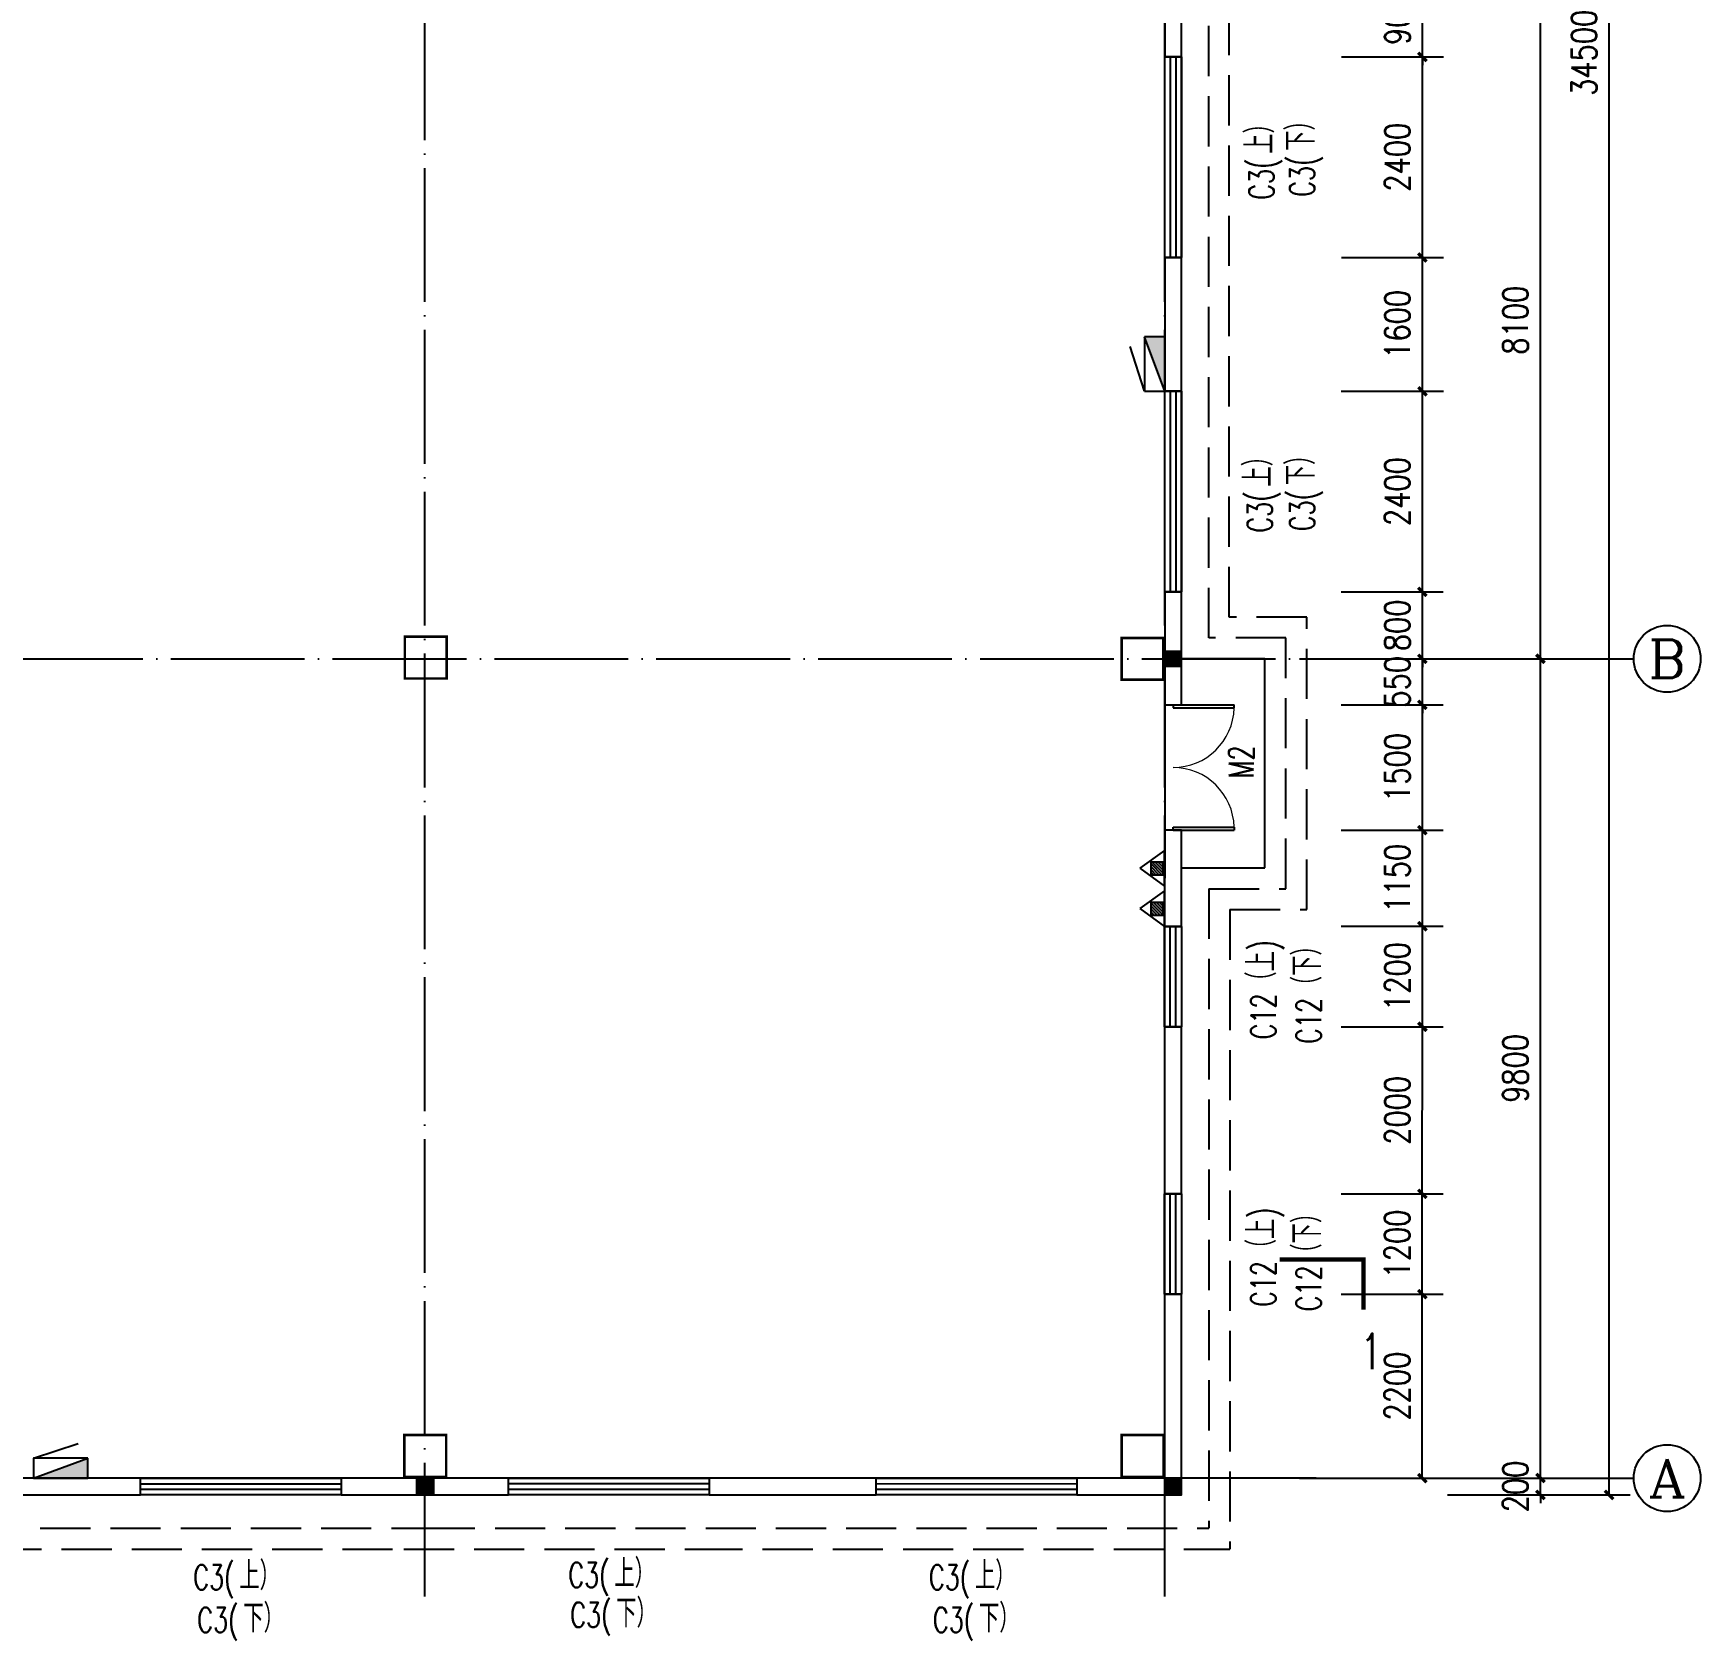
# Model space of a CAD drawing. Header units: millimetres. Extents: x 591771 to 1936534, y -622016 to 355666.
# Drawn here: x 646974 to 666918, y 241938 to 261165 of the extents above; entities that cross this region are included whole.
import ezdxf
from ezdxf.enums import TextEntityAlignment as Align

# ---------------------------------------------------------------- set-up
doc = ezdxf.new("R2010")
doc.units = ezdxf.units.MM
doc.header["$LTSCALE"] = 80
doc.linetypes.add('DASH', pattern=[0.35, 0.25, -0.1])
doc.linetypes.add('DOTE', pattern=[2.42, 2, -0.2, 0.02, -0.2])
for name, color, linetype in [('\\M+5BDA8-\\M+5B3DF\\M+5B4E7', 3, 'Continuous'), ('\\M+5BDA8-\\M+5B4B0', 4, 'Continuous'), ('\\M+5BDA8-\\M+5C3C5', 4, 'Continuous'), ('\\M+5BDA8-\\M+5C3C5\\M+5B4B0\\M+5B1E0\\M+5BAC5', 7, 'Continuous'), ('\\M+5BDA8-\\M+5C6CA\\M+5C7D0', 3, 'Continuous'), ('\\M+5BDA8-\\M+5C7BD-\\M+5D7A9', 31, 'Continuous'), ('\\M+5BDA8-\\M+5D6E1', 17, 'DOTE'), ('\\M+5BDA8-\\M+5D6E1-\\M+5B1EA\\M+5D7A2', 3, 'Continuous'), ('\\M+5C1A2\\M+5C3E6\\M+5CFDF\\M+5CCF51', 7, 'Continuous'), ('\\M+5C1A2\\M+5C3E6\\M+5CFDF\\M+5CCF55', 140, 'Continuous'), ('\\M+5C1A2\\M+5C3E6\\M+5CFF4\\M+5CCF53', 252, 'Continuous'), ('\\M+5C5C5\\M+5CBAE', 1, 'Continuous'), ('AXIS_TEXT', 7, 'Continuous'), ('EQUIP_\\M+5CFFB\\M+5BBF0\\M+5CBA8', 7, 'Continuous'), ('MHQ', 2, 'Continuous'), ('PUB_TEXT', 7, 'Continuous'), ('WALL', 31, 'Continuous')]:
    doc.layers.add(name, color=color, linetype=linetype)
doc.styles.add('A-AXIS-LABEL', font='COMPLEX', dxfattribs={"bigfont": 'GBCBIG'})
doc.styles.add('A-STANDARD', font='SIMPLEX', dxfattribs={"bigfont": 'GBCBIG'})
doc.styles.add('A-WIN-LABEL', font='SIMPLEX', dxfattribs={"bigfont": 'GBCBIG'})
doc.styles.add('COMPLEX', font='COMPLEX')
doc.styles.add('DIM_FONT', font='SIMPLEX.shx', dxfattribs={"width": 0.8})
doc.dimstyles.new('DIMN', dxfattribs={"dimtxt": 300, "dimasz": 100, "dimexe": 250, "dimexo": 300, "dimgap": 150, "dimtad": 1, "dimdec": 0, "dimzin": 0, "dimdsep": 46, "dimtxsty": 'DIM_FONT', "dimblk": 'ARCHTICK', "dimcen": 0.09, "dimclrt": 7, "dimazin": 2, "dimtfac": 1, "dimtdec": 0, "dimtix": 1, "dimtmove": 2, "dimatfit": 3, "dimldrblk": 'ARCHTICK', "dimfxl": 0, "dimtolj": 1, "dimtzin": 0, "dimarcsym": 0})

# ---------------------------------------------------------------- blocks, each defined once
blk = doc.blocks.new('A$C0A5937B2')
at = {"layer": 'MHQ'}
h = blk.add_hatch(dxfattribs=at)
h.set_pattern_fill('ANSI31', color=256, scale=10, style=0)
h.set_pattern_definition([(45, (9411.13, -1370.382), (-22.45064, 22.45064), [])])
h.paths.add_polyline_path([(363, 204), (162, 204), (162, 27), (363, 27)])
for points in [[(266, 371), (0, 0), (533, 0)], [(162, 204), (363, 204), (363, 27), (162, 27)]]:
    blk.add_lwpolyline(points, close=True, dxfattribs=at)
blk = doc.blocks.new('A$C152640FC')
at = {"layer": 'MHQ', "rotation": 270}
for p in [(0, 1135), (0, 533)]:
    blk.add_blockref('A$C0A5937B2', p, dxfattribs=at)
blk = doc.blocks.new('A$C56224EAA')
at = {"layer": 'MHQ', "xscale": 0.8, "yscale": 0.8, "zscale": 0.8, "rotation": 90}
blk.add_blockref('A$C152640FC', (908, 0), dxfattribs=at)
blk = doc.blocks.new('$TWTSYS$00000508')
for p, q in [((-0.5, 0.5), (0.324, 1.224)), ((-0.5, 0.5), (-0.5, -0.5)), ((-0.5, -0.5), (0.5, 0.5)), ((0.5, 0.5), (-0.5, 0.5)), ((0.5, -0.5), (0.5, 0.5)), ((-0.5, -0.5), (0.5, -0.5))]:
    blk.add_line(p, q)
blk.add_solid([(0.5, -0.5), (0.5, 0.5), (-0.5, -0.5)])
blk = doc.blocks.new('_ArchTick')
at = {"color": 0, "linetype": 'ByBlock', "const_width": 0.4}
blk.add_lwpolyline([(-0.5, -0.5), (0.5, 0.5)], dxfattribs=at)
blk = doc.blocks.new('*D401')
at = {"layer": '\\M+5BDA8-\\M+5B3DF\\M+5B4E7', "color": 0, "lineweight": -2, "transparency": 16777216}
for p, q in [((662618, 246083), (663838, 246083)), ((663588, 243882), (663588, 246083)), ((662618, 243882), (663838, 243882))]:
    blk.add_line(p, q, dxfattribs=at)
at = {"layer": 'Defpoints', "color": 0, "transparency": 16777216}
for p in [(662318, 246083), (663588, 246083), (662318, 243883)]:
    blk.add_point(p, dxfattribs=at)
at = {"layer": '\\M+5BDA8-\\M+5B3DF\\M+5B4E7', "color": 0, "lineweight": -2, "transparency": 16777216, "xscale": 100, "yscale": 100, "zscale": 100}
for p, rotation in [((663588, 246083), 89.99347379288115), ((663588, 243882), 269.9934737928812)]:
    blk.add_blockref('_ArchTick', p, dxfattribs=dict(at, rotation=rotation))
at = {"layer": '\\M+5BDA8-\\M+5B3DF\\M+5B4E7', "color": 7, "transparency": 16777216, "insert": (663288, 244983), "char_height": 300, "attachment_point": 5, "rotation": 89.9935, "style": 'DIM_FONT'}
blk.add_mtext('\\A1;2200', dxfattribs=at)
blk = doc.blocks.new('*D402')
at = {"layer": '\\M+5BDA8-\\M+5B3DF\\M+5B4E7', "color": 0, "lineweight": -2, "transparency": 16777216}
for p, q in [((662618, 247283), (663838, 247283)), ((663588, 246083), (663588, 247283)), ((662618, 246083), (663838, 246083))]:
    blk.add_line(p, q, dxfattribs=at)
at = {"layer": 'Defpoints', "color": 0, "transparency": 16777216}
for p in [(662318, 247283), (663588, 247283), (662318, 246083)]:
    blk.add_point(p, dxfattribs=at)
at = {"layer": '\\M+5BDA8-\\M+5B3DF\\M+5B4E7', "color": 0, "lineweight": -2, "transparency": 16777216, "xscale": 100, "yscale": 100, "zscale": 100}
for p, rotation in [((663588, 247283), 89.99347379287995), ((663588, 246083), 269.99347379288)]:
    blk.add_blockref('_ArchTick', p, dxfattribs=dict(at, rotation=rotation))
at = {"layer": '\\M+5BDA8-\\M+5B3DF\\M+5B4E7', "color": 7, "transparency": 16777216, "insert": (663288, 246683), "char_height": 300, "attachment_point": 5, "rotation": 89.9935, "style": 'DIM_FONT'}
blk.add_mtext('\\A1;1200', dxfattribs=at)
blk = doc.blocks.new('*D403')
at = {"layer": '\\M+5BDA8-\\M+5B3DF\\M+5B4E7', "color": 0, "lineweight": -2, "transparency": 16777216}
for p, q in [((662619, 249282), (663839, 249282)), ((663588, 247283), (663589, 249282)), ((662618, 247283), (663838, 247283))]:
    blk.add_line(p, q, dxfattribs=at)
at = {"layer": 'Defpoints', "color": 0, "transparency": 16777216}
for p in [(662319, 249282), (663589, 249282), (662318, 247283)]:
    blk.add_point(p, dxfattribs=at)
at = {"layer": '\\M+5BDA8-\\M+5B3DF\\M+5B4E7', "color": 0, "lineweight": -2, "transparency": 16777216, "xscale": 100, "yscale": 100, "zscale": 100}
for p, rotation in [((663589, 249282), 89.99347379287947), ((663588, 247283), 269.9934737928795)]:
    blk.add_blockref('_ArchTick', p, dxfattribs=dict(at, rotation=rotation))
at = {"layer": '\\M+5BDA8-\\M+5B3DF\\M+5B4E7', "color": 7, "transparency": 16777216, "insert": (663289, 248282), "char_height": 300, "attachment_point": 5, "rotation": 89.9935, "style": 'DIM_FONT'}
blk.add_mtext('\\A1;2000', dxfattribs=at)
blk = doc.blocks.new('*D404')
at = {"layer": '\\M+5BDA8-\\M+5B3DF\\M+5B4E7', "color": 0, "lineweight": -2, "transparency": 16777216}
for p, q in [((662619, 250483), (663839, 250483)), ((663589, 249282), (663589, 250483)), ((662619, 249282), (663839, 249282))]:
    blk.add_line(p, q, dxfattribs=at)
at = {"layer": 'Defpoints', "color": 0, "transparency": 16777216}
for p in [(662319, 250483), (663589, 250483), (662319, 249282)]:
    blk.add_point(p, dxfattribs=at)
at = {"layer": '\\M+5BDA8-\\M+5B3DF\\M+5B4E7', "color": 0, "lineweight": -2, "transparency": 16777216, "xscale": 100, "yscale": 100, "zscale": 100}
for p, rotation in [((663589, 250483), 89.99347379288066), ((663589, 249282), 269.9934737928806)]:
    blk.add_blockref('_ArchTick', p, dxfattribs=dict(at, rotation=rotation))
at = {"layer": '\\M+5BDA8-\\M+5B3DF\\M+5B4E7', "color": 7, "transparency": 16777216, "insert": (663289, 249882), "char_height": 300, "attachment_point": 5, "rotation": 89.9935, "style": 'DIM_FONT'}
blk.add_mtext('\\A1;1200', dxfattribs=at)
blk = doc.blocks.new('*D405')
at = {"layer": '\\M+5BDA8-\\M+5B3DF\\M+5B4E7', "color": 0, "lineweight": -2, "transparency": 16777216}
for p, q in [((662619, 251633), (663839, 251633)), ((663589, 250483), (663589, 251633)), ((662619, 250483), (663839, 250483))]:
    blk.add_line(p, q, dxfattribs=at)
at = {"layer": 'Defpoints', "color": 0, "transparency": 16777216}
for p in [(662319, 251633), (663589, 251633), (662319, 250483)]:
    blk.add_point(p, dxfattribs=at)
at = {"layer": '\\M+5BDA8-\\M+5B3DF\\M+5B4E7', "color": 0, "lineweight": -2, "transparency": 16777216, "xscale": 100, "yscale": 100, "zscale": 100}
for p, rotation in [((663589, 251633), 89.99347379287859), ((663589, 250483), 269.9934737928786)]:
    blk.add_blockref('_ArchTick', p, dxfattribs=dict(at, rotation=rotation))
at = {"layer": '\\M+5BDA8-\\M+5B3DF\\M+5B4E7', "color": 7, "transparency": 16777216, "insert": (663289, 251058), "char_height": 300, "attachment_point": 5, "rotation": 89.9935, "style": 'DIM_FONT'}
blk.add_mtext('\\A1;1150', dxfattribs=at)
blk = doc.blocks.new('*D406')
at = {"layer": '\\M+5BDA8-\\M+5B3DF\\M+5B4E7', "color": 0, "lineweight": -2, "transparency": 16777216}
for p, q in [((662619, 253133), (663839, 253133)), ((663589, 251633), (663589, 253133)), ((662619, 251633), (663839, 251633))]:
    blk.add_line(p, q, dxfattribs=at)
at = {"layer": 'Defpoints', "color": 0, "transparency": 16777216}
for p in [(662319, 253133), (663589, 253133), (662319, 251633)]:
    blk.add_point(p, dxfattribs=at)
at = {"layer": '\\M+5BDA8-\\M+5B3DF\\M+5B4E7', "color": 0, "lineweight": -2, "transparency": 16777216, "xscale": 100, "yscale": 100, "zscale": 100}
for p, rotation in [((663589, 253133), 89.9934737928826), ((663589, 251633), 269.9934737928826)]:
    blk.add_blockref('_ArchTick', p, dxfattribs=dict(at, rotation=rotation))
at = {"layer": '\\M+5BDA8-\\M+5B3DF\\M+5B4E7', "color": 7, "transparency": 16777216, "insert": (663289, 252383), "char_height": 300, "attachment_point": 5, "rotation": 89.9935, "style": 'DIM_FONT'}
blk.add_mtext('\\A1;1500', dxfattribs=at)
blk = doc.blocks.new('*D407')
at = {"layer": '\\M+5BDA8-\\M+5B3DF\\M+5B4E7', "color": 0, "lineweight": -2, "transparency": 16777216}
for p, q in [((663589, 253683), (663589, 253783)), ((662619, 253683), (663839, 253683)), ((663589, 253133), (663589, 253683)), ((662619, 253133), (663839, 253133)), ((663589, 253133), (663589, 253033))]:
    blk.add_line(p, q, dxfattribs=at)
at = {"layer": 'Defpoints', "color": 0, "transparency": 16777216}
for p in [(662319, 253683), (663589, 253683), (662319, 253133)]:
    blk.add_point(p, dxfattribs=at)
at = {"layer": '\\M+5BDA8-\\M+5B3DF\\M+5B4E7', "color": 0, "lineweight": -2, "transparency": 16777216, "xscale": 100, "yscale": 100, "zscale": 100}
for p, rotation in [((663589, 253683), 269.9934737928746), ((663589, 253133), 89.99347379287457)]:
    blk.add_blockref('_ArchTick', p, dxfattribs=dict(at, rotation=rotation))
at = {"layer": '\\M+5BDA8-\\M+5B3DF\\M+5B4E7', "color": 7, "transparency": 16777216, "insert": (663289, 253408), "char_height": 300, "attachment_point": 5, "rotation": 89.9935, "style": 'DIM_FONT'}
blk.add_mtext('\\A1;550', dxfattribs=at)
blk = doc.blocks.new('*D408')
at = {"layer": '\\M+5BDA8-\\M+5B3DF\\M+5B4E7', "color": 0, "lineweight": -2, "transparency": 16777216}
for p, q in [((663589, 254483), (663589, 254583)), ((662619, 254483), (663839, 254483)), ((663589, 253683), (663589, 254483)), ((662619, 253683), (663839, 253683)), ((663589, 253683), (663589, 253583))]:
    blk.add_line(p, q, dxfattribs=at)
at = {"layer": 'Defpoints', "color": 0, "transparency": 16777216}
for p in [(662319, 254483), (663589, 254483), (662319, 253683)]:
    blk.add_point(p, dxfattribs=at)
at = {"layer": '\\M+5BDA8-\\M+5B3DF\\M+5B4E7', "color": 0, "lineweight": -2, "transparency": 16777216, "xscale": 100, "yscale": 100, "zscale": 100}
for p, rotation in [((663589, 254483), 269.9934737928845), ((663589, 253683), 89.99347379288449)]:
    blk.add_blockref('_ArchTick', p, dxfattribs=dict(at, rotation=rotation))
at = {"layer": '\\M+5BDA8-\\M+5B3DF\\M+5B4E7', "color": 7, "transparency": 16777216, "insert": (663289, 254083), "char_height": 300, "attachment_point": 5, "rotation": 89.9935, "style": 'DIM_FONT'}
blk.add_mtext('\\A1;800', dxfattribs=at)
blk = doc.blocks.new('*D409')
at = {"layer": '\\M+5BDA8-\\M+5B3DF\\M+5B4E7', "color": 0, "lineweight": -2, "transparency": 16777216}
for p, q in [((662619, 256883), (663840, 256883)), ((663589, 254483), (663590, 256883)), ((662619, 254483), (663839, 254483))]:
    blk.add_line(p, q, dxfattribs=at)
at = {"layer": 'Defpoints', "color": 0, "transparency": 16777216}
for p in [(662319, 256883), (663590, 256883), (662319, 254483)]:
    blk.add_point(p, dxfattribs=at)
at = {"layer": '\\M+5BDA8-\\M+5B3DF\\M+5B4E7', "color": 0, "lineweight": -2, "transparency": 16777216, "xscale": 100, "yscale": 100, "zscale": 100}
for p, rotation in [((663590, 256883), 89.993473792881), ((663589, 254483), 269.993473792881)]:
    blk.add_blockref('_ArchTick', p, dxfattribs=dict(at, rotation=rotation))
at = {"layer": '\\M+5BDA8-\\M+5B3DF\\M+5B4E7', "color": 7, "transparency": 16777216, "insert": (663289, 255683), "char_height": 300, "attachment_point": 5, "rotation": 89.9935, "style": 'DIM_FONT'}
blk.add_mtext('\\A1;2400', dxfattribs=at)
blk = doc.blocks.new('*D410')
at = {"layer": '\\M+5BDA8-\\M+5B3DF\\M+5B4E7', "color": 0, "lineweight": -2, "transparency": 16777216}
for p, q in [((662620, 258483), (663840, 258483)), ((663590, 256883), (663590, 258483)), ((662619, 256883), (663840, 256883))]:
    blk.add_line(p, q, dxfattribs=at)
at = {"layer": 'Defpoints', "color": 0, "transparency": 16777216}
for p in [(662320, 258483), (663590, 258483), (662319, 256883)]:
    blk.add_point(p, dxfattribs=at)
at = {"layer": '\\M+5BDA8-\\M+5B3DF\\M+5B4E7', "color": 0, "lineweight": -2, "transparency": 16777216, "xscale": 100, "yscale": 100, "zscale": 100}
for p, rotation in [((663590, 258483), 89.99347379287823), ((663590, 256883), 269.9934737928782)]:
    blk.add_blockref('_ArchTick', p, dxfattribs=dict(at, rotation=rotation))
at = {"layer": '\\M+5BDA8-\\M+5B3DF\\M+5B4E7', "color": 7, "transparency": 16777216, "insert": (663290, 257683), "char_height": 300, "attachment_point": 5, "rotation": 89.9935, "style": 'DIM_FONT'}
blk.add_mtext('\\A1;1600', dxfattribs=at)
blk = doc.blocks.new('*D411')
at = {"layer": '\\M+5BDA8-\\M+5B3DF\\M+5B4E7', "color": 0, "lineweight": -2, "transparency": 16777216}
for p, q in [((662620, 260883), (663840, 260883)), ((663590, 258483), (663590, 260883)), ((662620, 258483), (663840, 258483))]:
    blk.add_line(p, q, dxfattribs=at)
at = {"layer": 'Defpoints', "color": 0, "transparency": 16777216}
for p in [(662320, 260883), (663590, 260883), (662320, 258483)]:
    blk.add_point(p, dxfattribs=at)
at = {"layer": '\\M+5BDA8-\\M+5B3DF\\M+5B4E7', "color": 0, "lineweight": -2, "transparency": 16777216, "xscale": 100, "yscale": 100, "zscale": 100}
for p, rotation in [((663590, 260883), 89.993473792881), ((663590, 258483), 269.993473792881)]:
    blk.add_blockref('_ArchTick', p, dxfattribs=dict(at, rotation=rotation))
at = {"layer": '\\M+5BDA8-\\M+5B3DF\\M+5B4E7', "color": 7, "transparency": 16777216, "insert": (663290, 259683), "char_height": 300, "attachment_point": 5, "rotation": 89.9935, "style": 'DIM_FONT'}
blk.add_mtext('\\A1;2400', dxfattribs=at)
blk = doc.blocks.new('*D412')
at = {"layer": '\\M+5BDA8-\\M+5B3DF\\M+5B4E7', "color": 0, "lineweight": -2, "transparency": 16777216}
for p, q in [((663590, 261783), (663590, 261883)), ((662620, 261783), (663840, 261783)), ((663590, 260883), (663590, 261783)), ((662620, 260883), (663840, 260883)), ((663590, 260883), (663590, 260783))]:
    blk.add_line(p, q, dxfattribs=at)
at = {"layer": 'Defpoints', "color": 0, "transparency": 16777216}
for p in [(662320, 261783), (663590, 261783), (662320, 260883)]:
    blk.add_point(p, dxfattribs=at)
at = {"layer": '\\M+5BDA8-\\M+5B3DF\\M+5B4E7', "color": 0, "lineweight": -2, "transparency": 16777216, "xscale": 100, "yscale": 100, "zscale": 100}
for p, rotation in [((663590, 261783), 269.9934737928827), ((663590, 260883), 89.99347379288272)]:
    blk.add_blockref('_ArchTick', p, dxfattribs=dict(at, rotation=rotation))
at = {"layer": '\\M+5BDA8-\\M+5B3DF\\M+5B4E7', "color": 7, "transparency": 16777216, "insert": (663290, 261333), "char_height": 300, "attachment_point": 5, "rotation": 89.9935, "style": 'DIM_FONT'}
blk.add_mtext('\\A1;900', dxfattribs=at)
blk = doc.blocks.new('*D670')
at = {"layer": '\\M+5BDA8-\\M+5B3DF\\M+5B4E7', "color": 0, "lineweight": -2, "transparency": 16777216}
for p, q in [((665002, 243883), (665002, 243983)), ((663888, 243883), (665252, 243883)), ((665002, 243682), (665002, 243883)), ((663888, 243682), (665252, 243682)), ((665002, 243682), (665002, 243582))]:
    blk.add_line(p, q, dxfattribs=at)
at = {"layer": 'Defpoints', "color": 0, "transparency": 16777216}
for p in [(663588, 243883), (665002, 243883), (663588, 243682)]:
    blk.add_point(p, dxfattribs=at)
at = {"layer": '\\M+5BDA8-\\M+5B3DF\\M+5B4E7', "color": 0, "lineweight": -2, "transparency": 16777216, "xscale": 100, "yscale": 100, "zscale": 100}
for p, rotation in [((665002, 243883), 270), ((665002, 243682), 90)]:
    blk.add_blockref('_ArchTick', p, dxfattribs=dict(at, rotation=rotation))
at = {"layer": '\\M+5BDA8-\\M+5B3DF\\M+5B4E7', "color": 7, "transparency": 16777216, "insert": (664702, 243782), "char_height": 300, "attachment_point": 5, "rotation": 90, "style": 'DIM_FONT'}
blk.add_mtext('\\A1;200', dxfattribs=at)
blk = doc.blocks.new('*D671')
at = {"layer": '\\M+5BDA8-\\M+5D6E1-\\M+5B1EA\\M+5D7A2', "color": 0, "lineweight": -2, "transparency": 16777216}
for p, q in [((664319, 278183), (666073, 278183)), ((665823, 243682), (665823, 278183)), ((664319, 243682), (666073, 243682))]:
    blk.add_line(p, q, dxfattribs=at)
at = {"layer": 'Defpoints', "color": 0, "transparency": 16777216}
for p in [(664019, 278183), (665823, 278183), (664019, 243682)]:
    blk.add_point(p, dxfattribs=at)
at = {"layer": '\\M+5BDA8-\\M+5D6E1-\\M+5B1EA\\M+5D7A2', "color": 0, "lineweight": -2, "transparency": 16777216, "xscale": 100, "yscale": 100, "zscale": 100}
for p, rotation in [((665823, 278183), 90), ((665823, 243682), 270)]:
    blk.add_blockref('_ArchTick', p, dxfattribs=dict(at, rotation=rotation))
at = {"layer": '\\M+5BDA8-\\M+5D6E1-\\M+5B1EA\\M+5D7A2', "color": 7, "transparency": 16777216, "insert": (665523, 260932), "char_height": 300, "attachment_point": 5, "rotation": 90, "style": 'DIM_FONT'}
blk.add_mtext('\\A1;34500', dxfattribs=at)
blk = doc.blocks.new('*D672')
at = {"layer": '\\M+5BDA8-\\M+5D6E1-\\M+5B1EA\\M+5D7A2', "color": 0, "lineweight": -2, "transparency": 16777216}
for p, q in [((662318, 253683), (665252, 253683)), ((665002, 243883), (665002, 253683)), ((662318, 243883), (665252, 243883))]:
    blk.add_line(p, q, dxfattribs=at)
at = {"layer": 'Defpoints', "color": 0, "transparency": 16777216}
for p in [(662018, 253683), (665002, 253683), (662018, 243883)]:
    blk.add_point(p, dxfattribs=at)
at = {"layer": '\\M+5BDA8-\\M+5D6E1-\\M+5B1EA\\M+5D7A2', "color": 0, "lineweight": -2, "transparency": 16777216, "xscale": 100, "yscale": 100, "zscale": 100}
for p, rotation in [((665002, 253683), 90), ((665002, 243883), 270)]:
    blk.add_blockref('_ArchTick', p, dxfattribs=dict(at, rotation=rotation))
at = {"layer": '\\M+5BDA8-\\M+5D6E1-\\M+5B1EA\\M+5D7A2', "color": 7, "transparency": 16777216, "insert": (664702, 248783), "char_height": 300, "attachment_point": 5, "rotation": 90, "style": 'DIM_FONT'}
blk.add_mtext('\\A1;9800', dxfattribs=at)
blk = doc.blocks.new('*D673')
at = {"layer": '\\M+5BDA8-\\M+5D6E1-\\M+5B1EA\\M+5D7A2', "color": 0, "lineweight": -2, "transparency": 16777216}
for p, q in [((662318, 261783), (665252, 261783)), ((665002, 253683), (665002, 261783)), ((662318, 253683), (665252, 253683))]:
    blk.add_line(p, q, dxfattribs=at)
at = {"layer": 'Defpoints', "color": 0, "transparency": 16777216}
for p in [(662018, 261783), (665002, 261783), (662018, 253683)]:
    blk.add_point(p, dxfattribs=at)
at = {"layer": '\\M+5BDA8-\\M+5D6E1-\\M+5B1EA\\M+5D7A2', "color": 0, "lineweight": -2, "transparency": 16777216, "xscale": 100, "yscale": 100, "zscale": 100}
for p, rotation in [((665002, 261783), 90), ((665002, 253683), 270)]:
    blk.add_blockref('_ArchTick', p, dxfattribs=dict(at, rotation=rotation))
at = {"layer": '\\M+5BDA8-\\M+5D6E1-\\M+5B1EA\\M+5D7A2', "color": 7, "transparency": 16777216, "insert": (664702, 257733), "char_height": 300, "attachment_point": 5, "rotation": 90, "style": 'DIM_FONT'}
blk.add_mtext('\\A1;8100', dxfattribs=at)
blk = doc.blocks.new('_AXISO')
blk.add_circle((0, 0), 0.5)
at = {"layer": 'AXIS_TEXT', "style": 'COMPLEX'}
blk.add_attdef('A', text='', height=0.56, dxfattribs=at).set_placement((-0.25, -0.28), (0.25, -0.28), align=Align.FIT)
blk = doc.blocks.new('\\M+5B6FE\\M+5CEAC\\M+5B4B0\\M+5BFE2$\\M+5CFB5\\M+5CDB3\\M+5CDBC\\M+5BFE2$00000001')
at = {"color": 0}
for points in [[(-0.5, 0.5), (-0.5, -0.5)], [(-0.5, 0.5), (0.5, 0.5)], [(0.5, -0.5), (0.5, 0.5)], [(0.5, 0.1667), (-0.5, 0.1667)], [(0.5, -0.1667), (-0.5, -0.1667)], [(-0.5, -0.5), (0.5, -0.5)]]:
    blk.add_lwpolyline(points, dxfattribs=at)
blk = doc.blocks.new('\\M+5B6FE\\M+5CEAC\\M+5C3C5\\M+5BFE2$\\M+5CFB5\\M+5CDB3\\M+5CDBC\\M+5BFE2$00000108')
for p, q in [((-0.5, 0), (-0.5, 0.4875)), ((-0.475, 0.4875), (-0.5, 0.4875)), ((-0.475, 0), (-0.475, 0.4875)), ((0.475, 0), (0.475, 0.4875)), ((0.475, 0.4875), (0.5, 0.4875)), ((0.5, 0), (0.5, 0.4875)), ((-0.5, 0), (-0.475, 0)), ((0.5, 0), (0.475, 0))]:
    blk.add_line(p, q)
at = {"lineweight": 13}
for centre, start, end in [((-0.4875, 0), 0, 88.53072), ((0.4875, 0), 91.46928, 180)]:
    blk.add_arc(centre, 0.4875, start, end, dxfattribs=at)

msp = doc.modelspace()

# ---------------------------------------------------------------- hatches: boundary and pattern name
at = {"layer": '\\M+5C1A2\\M+5C3E6\\M+5CFF4\\M+5CCF53'}
for points in [[(660506.5, 253582.5), (660706.5, 253582.5), (660706.5, 253782.5), (660506.5, 253782.5)], [(651561.3, 243683), (651761.3, 243683), (651761.3, 243883), (651561.3, 243883)], [(660506.5, 243682), (660706.5, 243682), (660706.5, 243882), (660506.5, 243882)]]:
    msp.add_hatch(color=256, dxfattribs=at).paths.add_polyline_path(points)

# ---------------------------------------------------------------- linework, layer by layer
at = {"layer": '\\M+5BDA8-\\M+5C6CA\\M+5C7D0', "const_width": 50}
msp.add_lwpolyline([(661883.9, 246498.2), (662883.9, 246498.2), (662883.9, 245898.2)], dxfattribs=at)
at = {"layer": '\\M+5BDA8-\\M+5C7BD-\\M+5D7A9'}
for p, q in [((660506.5, 261782.5), (660506.5, 260882.5)), ((660706.5, 260882.5), (660706.5, 261782.5)), ((660506.5, 260882.5), (660706.5, 260882.5)), ((660506.5, 258482.5), (660506.5, 260882.5)), ((660506.5, 260882.5), (660706.5, 260882.5)), ((660706.5, 260882.5), (660706.5, 258482.5)), ((660706.5, 258482.5), (660506.5, 258482.5)), ((660506.5, 258482.5), (660506.5, 256882.5)), ((660706.5, 258482.5), (660506.5, 258482.5)), ((660706.5, 256882.5), (660706.5, 258482.5)), ((660506.5, 256882.5), (660706.5, 256882.5)), ((660506.5, 254482.5), (660506.5, 256882.5)), ((660506.5, 256882.5), (660706.5, 256882.5)), ((660706.5, 256882.5), (660706.5, 254482.5)), ((660706.5, 254482.5), (660506.5, 254482.5)), ((660506.5, 254482.5), (660506.5, 253682.5)), ((660706.5, 254482.5), (660506.5, 254482.5)), ((660706.5, 253682.5), (660706.5, 254482.5)), ((660506.5, 253682.5), (660506.5, 253132.5)), ((660706.5, 253132.5), (660706.5, 253682.5)), ((660506.5, 253132.5), (660706.5, 253132.5)), ((660506.5, 251632.5), (660506.4, 250482.5)), ((660706.5, 251632.5), (660506.5, 251632.5)), ((660706.4, 250482.5), (660706.5, 251632.5)), ((660506.4, 250482.5), (660706.4, 250482.5)), ((660506.4, 249282.5), (660506.4, 250482.5)), ((660506.4, 250482.5), (660706.4, 250482.5)), ((660706.4, 250482.5), (660706.4, 249282.5)), ((660506.4, 249282.5), (660506.3, 247282.7)), ((660706.4, 249282.5), (660506.4, 249282.5)), ((660706.4, 249282.5), (660506.4, 249282.5)), ((660706.3, 247282.6), (660706.4, 249282.5)), ((660506.3, 247282.7), (660706.3, 247282.6)), ((660506.3, 246082.7), (660506.3, 247282.7)), ((660506.3, 247282.7), (660706.3, 247282.6)), ((660706.3, 247282.6), (660706.3, 246082.6)), ((660506.3, 246082.7), (660506.2, 243882.5)), ((660706.3, 246082.6), (660506.3, 246082.7)), ((660706.3, 246082.6), (660506.3, 246082.7)), ((660706.2, 243882.5), (660706.3, 246082.6)), ((648256.2, 243882.5), (646256.2, 243882.5)), ((648256.2, 243882.5), (650656.2, 243882.5)), ((648256.2, 243682.5), (648256.2, 243882.5)), ((648256.2, 243682.5), (648256.2, 243882.5)), ((651561.3, 243882.5), (650656.2, 243882.5)), ((650656.2, 243882.5), (650656.2, 243682.5)), ((650656.2, 243882.5), (650656.2, 243682.5)), ((651560.5, 243782.5), (651560.5, 243782.5)), ((651760.5, 243782.5), (651560.5, 243782.5)), ((651760.5, 243782.5), (651560.5, 243782.5)), ((651561.3, 243682.5), (651561.3, 243882.5)), ((651760.5, 243782.5), (651760.5, 243782.5)), ((652656.2, 243883), (651761.3, 243883)), ((651761.3, 243883), (651761.3, 243683)), ((652656.2, 243683), (652656.2, 243883)), ((652656.2, 243683), (652656.2, 243883)), ((652656.2, 243883), (655056.2, 243882.8)), ((655056.2, 243882.8), (655056.2, 243682.8)), ((657056.2, 243882.7), (655056.2, 243882.8)), ((655056.2, 243882.8), (655056.2, 243682.8)), ((657056.2, 243682.7), (657056.2, 243882.7)), ((657056.2, 243682.7), (657056.2, 243882.7)), ((657056.2, 243882.7), (659456.2, 243882.6)), ((660706.5, 243882.5), (659456.2, 243882.6)), ((659456.2, 243882.6), (659456.2, 243682.6)), ((659456.2, 243882.6), (659456.2, 243682.6)), ((660506.2, 243882.5), (660706.2, 243882.5)), ((660706.5, 243682.5), (660706.5, 243882.5)), ((646256.2, 243682.5), (648256.2, 243682.5)), ((650656.2, 243682.5), (648256.2, 243682.5)), ((650656.2, 243682.5), (651561.3, 243682.5)), ((651761.3, 243683), (652656.2, 243683)), ((655056.2, 243682.8), (652656.2, 243683)), ((655056.2, 243682.8), (657056.2, 243682.7)), ((659456.2, 243682.6), (657056.2, 243682.7)), ((659456.2, 243682.6), (660706.5, 243682.5))]:
    msp.add_line(p, q, dxfattribs=at)
at = {"layer": '\\M+5BDA8-\\M+5D6E1', "ltscale": 10}
for p, q in [((651656.2, 242464.8), (651656.2, 280337)), ((660506.5, 242464.8), (660506.5, 280337)), ((604089.6, 253682.5), (662017.9, 253682.5)), ((662317.9, 243882.5), (604089.6, 243882.5))]:
    msp.add_line(p, q, dxfattribs=at)
at = {"layer": '\\M+5BDA8-\\M+5D6E1-\\M+5B1EA\\M+5D7A2'}
for p, q in [((662117.9, 253682.5), (666117.9, 253682.5)), ((662117.9, 243882.5), (666117.9, 243882.5))]:
    msp.add_line(p, q, dxfattribs=at)
at = {"layer": '\\M+5C1A2\\M+5C3E6\\M+5CFDF\\M+5CCF51'}
for p, q in [((661706.5, 253682.5), (660706.5, 253682.5)), ((661706.5, 251182.5), (661706.5, 253682.5)), ((660506.5, 253132.5), (660506.5, 251632.5)), ((660706.5, 251182.5), (661706.5, 251182.5))]:
    msp.add_line(p, q, dxfattribs=at)
at = {"layer": '\\M+5C1A2\\M+5C3E6\\M+5CFDF\\M+5CCF55'}
for points in [[(651561.3, 243683), (651761.3, 243683), (651761.3, 243883), (651561.3, 243883)], [(660506.5, 243682), (660706.5, 243682), (660706.5, 243882), (660506.5, 243882)]]:
    msp.add_lwpolyline(points, close=True, dxfattribs=at)
at = {"layer": '\\M+5C1A2\\M+5C3E6\\M+5CFF4\\M+5CCF53', "const_width": 30}
for points in [[(651418, 253947.4), (651918, 253947.4), (651918, 253447.4), (651418, 253447.4), (651418, 253947.4)], [(659991.5, 253932.5), (660491.5, 253932.5), (660491.5, 253432.5), (659991.5, 253432.5), (659991.5, 253932.5)], [(651411.3, 244398.6), (651911.3, 244398.6), (651911.3, 243898.6), (651411.3, 243898.6), (651411.3, 244398.6)], [(659992.5, 244397.7), (660492.5, 244397.7), (660492.5, 243897.7), (659992.5, 243897.7), (659992.5, 244397.7)]]:
    msp.add_lwpolyline(points, dxfattribs=at)
at = {"layer": '\\M+5C5C5\\M+5CBAE', "linetype": 'DASH', "ltscale": 30}
for p, q in [((661036.7, 253932.5), (661036.7, 261782.5)), ((661279.7, 254182.5), (661279.7, 261532.5)), ((662206.5, 254182.5), (661279.7, 254182.5)), ((662206.5, 250682.5), (662206.5, 254182.5)), ((661956.5, 253932.5), (661036.7, 253932.5)), ((661956.5, 250932.5), (661956.5, 253932.5)), ((661036.7, 250932.5), (661956.5, 250932.5)), ((661036.7, 250932.5), (661036.7, 243282.5)), ((661286.7, 250682.5), (662206.5, 250682.5)), ((661286.7, 250682.5), (661286.7, 243032.5)), ((642856.2, 243282.5), (651656.2, 243282.5)), ((651656.2, 243282.5), (661036.7, 243282.5)), ((643110.6, 243032.5), (651406.2, 243032.5)), ((651406.2, 243032.5), (654856.5, 243032.5)), ((654856.5, 243032.5), (661286.7, 243032.5))]:
    msp.add_line(p, q, dxfattribs=at)

# ---------------------------------------------------------------- block references
at = {"layer": '\\M+5BDA8-\\M+5B4B0', "zscale": 200}
for p, xscale, yscale, rotation in [((660606.5, 259682.5), -2400, -200, 270.0000000000008), ((660606.5, 259682.5), -2400, -200, 270.0000000000008), ((660606.5, 255682.5), -2400, -200, 270.0000000000008), ((660606.5, 255682.5), -2400, -200, 270.0000000000008), ((660606.4, 249882.5), 1200, 200, 269.9979251856859), ((660606.4, 249882.5), 1200, 200, 269.9979251856859), ((660606.3, 246682.6), 1200, 200, 269.9979251856859), ((660606.3, 246682.6), 1200, 200, 269.9979251856859), ((649456.2, 243782.5), 2400, -200, 180), ((649456.2, 243782.5), 2400, -200, 180), ((653856.2, 243782.9), -2400, 200, 359.9969068010564), ((653856.2, 243782.9), -2400, 200, 359.9969068010564), ((658256.2, 243782.7), -2400, 200, 359.9969068010564), ((658256.2, 243782.7), -2400, 200, 359.9969068010564)]:
    msp.add_blockref('\\M+5B6FE\\M+5CEAC\\M+5B4B0\\M+5BFE2$\\M+5CFB5\\M+5CDB3\\M+5CDBC\\M+5BFE2$00000001', p, dxfattribs=dict(at, xscale=xscale, yscale=yscale, rotation=rotation))
at = {"layer": '\\M+5BDA8-\\M+5C3C5'}
ref = msp.add_blockref('\\M+5B6FE\\M+5CEAC\\M+5C3C5\\M+5BFE2$\\M+5CFB5\\M+5CDB3\\M+5CDBC\\M+5BFE2$00000108', (660606.5, 252382.5), dxfattribs=dict(at, xscale=1500, yscale=1500, zscale=200, rotation=269.9979251856859))
ref.add_attrib('A', 'M2', (661571.1, 252250.7), dxfattribs={"layer": '\\M+5BDA8-\\M+5C3C5\\M+5B4B0\\M+5B1E0\\M+5BAC5', "height": 297.5, "rotation": 89.99793, "style": 'A-WIN-LABEL', "width": 0.705882})
at = {"layer": '\\M+5BDA8-\\M+5D6E1-\\M+5B1EA\\M+5D7A2'}
ref = msp.add_blockref('_AXISO', (666517.9, 253682.5), dxfattribs=dict(at, xscale=800, yscale=800, zscale=800))
ref.add_attrib('A', 'B', dxfattribs={"layer": 'AXIS_TEXT', "height": 452.5, "style": 'A-AXIS-LABEL', "width": 1.235294}).set_placement((666291.7, 253456.2), (666744.2, 253456.2), align=Align.FIT)
ref = msp.add_blockref('_AXISO', (666517.9, 243882.5), dxfattribs=dict(at, xscale=800, yscale=800, zscale=800))
ref.add_attrib('A', 'A', dxfattribs={"layer": 'AXIS_TEXT', "height": 452.5, "style": 'A-AXIS-LABEL', "width": 1.166667}).set_placement((666291.7, 243656.2), (666744.2, 243656.2), align=Align.FIT)
at = {"layer": 'EQUIP_\\M+5CFFB\\M+5BBF0\\M+5CBA8', "xscale": 650, "yscale": 240, "zscale": 650, "rotation": 89.99968831525021}
msp.add_blockref('$TWTSYS$00000508', (660386.5, 257207.5), dxfattribs=at)
at = {"layer": 'EQUIP_\\M+5CFFB\\M+5BBF0\\M+5CBA8', "xscale": 650, "yscale": 240, "zscale": 650}
msp.add_blockref('$TWTSYS$00000508', (647301, 244002.5), dxfattribs=at)
at = {"layer": 'WALL', "rotation": 89.99999999999999}
msp.add_blockref('A$C56224EAA', (660506.4, 250482.5), dxfattribs=at)

# ---------------------------------------------------------------- texts
at = {"layer": '\\M+5BDA8-\\M+5C3C5\\M+5B4B0\\M+5B1E0\\M+5BAC5', "style": 'A-WIN-LABEL'}
for s, rotation, p in [('下）', 90, (662299.9, 259758.8)), ('上）', 90, (661814, 259723.2)), ('上）', 90, (661793.9, 255742.7)), ('下）', 90, (662299.9, 255758.8)), ('（上', 89.99793, (661835.1, 249700.4)), ('（下）', 89.99793, (662378.5, 249646.7)), ('（上', 89.99793, (661834.9, 246500.5)), ('（下）', 89.99793, (662378.3, 246446.9)), ('上）', 359.99691, (653923.8, 242573.9)), ('上）', 359.99691, (658237.3, 242546.8)), ('下）', 359.99691, (653946.2, 242098.1)), ('下）', 359.99691, (658284.9, 242037.5))]:
    msp.add_text(s, height=337.59, rotation=rotation, dxfattribs=at).set_placement(p)
at = {"layer": '\\M+5BDA8-\\M+5C3C5\\M+5B4B0\\M+5B1E0\\M+5BAC5', "style": 'A-WIN-LABEL', "width": 0.705882}
for s, rotation, p in [('C3(', 90, (662299.9, 259208.8)), ('C3(', 90, (661814, 259173.2)), ('C3(', 90, (661793.9, 255192.7)), ('C3(', 90, (662299.9, 255208.8)), (')', 89.99793, (661835.1, 250191.9)), ('C12', 89.99793, (661835, 249130.4)), ('C12', 89.99793, (662378.4, 249076.7)), (')', 89.99793, (661835, 246992)), ('C12', 89.99793, (661834.9, 245930.5)), ('C12', 89.99793, (662378.3, 245876.9)), ('C3(', 359.99691, (653373.8, 242573.9)), ('C3(', 359.99691, (657687.3, 242546.9)), ('C3(', 359.99691, (653396.2, 242098.1)), ('C3(', 359.99691, (657734.9, 242037.6))]:
    msp.add_text(s, height=297.5, rotation=rotation, dxfattribs=at).set_placement(p)
at = {"layer": '\\M+5BDA8-\\M+5C3C5\\M+5B4B0\\M+5B1E0\\M+5BAC5', "style": 'A-WIN-LABEL'}
for s, p in [('上）', (649437.3, 242546.6)), ('下）', (649485, 242037.4))]:
    msp.add_text(s, height=337.59, dxfattribs=at).set_placement(p)
at = {"layer": '\\M+5BDA8-\\M+5C3C5\\M+5B4B0\\M+5B1E0\\M+5BAC5', "style": 'A-WIN-LABEL', "width": 0.705882}
for p in [(648887.3, 242546.6), (648935, 242037.4)]:
    msp.add_text('C3(', height=297.5, dxfattribs=at).set_placement(p)
at = {"layer": 'PUB_TEXT', "style": 'A-STANDARD', "width": 0.705882}
msp.add_text('1', height=425, dxfattribs=at).set_placement((662848.2, 245185.7))

# ---------------------------------------------------------------- dimensions: what is measured, and where the dimension line sits
at = {"layer": '\\M+5BDA8-\\M+5B3DF\\M+5B4E7'}
for p1, p2, distance, picture, middle in [((662319.9, 260882.7), (662320, 261782.7), -1270.2, '*D412', (663290.1, 261332.6)), ((662319.6, 258482.7), (662319.9, 260882.7), -1270.2, '*D411', (663289.9, 259682.6)), ((662319.4, 256882.7), (662319.6, 258482.7), -1270.2, '*D410', (663289.7, 257682.6)), ((662319.1, 254482.7), (662319.4, 256882.7), -1270.2, '*D409', (663289.4, 255682.6)), ((662319, 253682.7), (662319.1, 254482.7), -1270.2, '*D408', (663289.3, 254082.6)), ((662319, 253132.7), (662319, 253682.7), -1270.2, '*D407', (663289.2, 253407.6)), ((662318.8, 251632.7), (662319, 253132.7), -1270.2, '*D406', (663289.1, 252382.6)), ((662318.7, 250482.7), (662318.8, 251632.7), -1270.2, '*D405', (663288.9, 251057.6)), ((662318.5, 249282.3), (662318.7, 250482.7), -1270.2, '*D404', (663288.8, 249882.4)), ((662318.3, 247282.7), (662318.5, 249282.3), -1270.2, '*D403', (663288.6, 248282.4)), ((662318.2, 246082.9), (662318.3, 247282.7), -1270.2, '*D402', (663288.4, 246682.7)), ((662317.9, 243882.5), (662318.2, 246082.9), -1270.2, '*D401', (663288.2, 244982.6)), ((663588.1, 243682.5), (663588.1, 243882.5), -1413.7, '*D670', (664701.8, 243782.5))]:
    dim = msp.add_aligned_dim(p1=p1, p2=p2, distance=distance, dimstyle='DIMN', dxfattribs=at)
    dim.commit()
    dim.dimension.update_dxf_attribs({"geometry": picture, "text_midpoint": middle})
at = {"layer": '\\M+5BDA8-\\M+5D6E1-\\M+5B1EA\\M+5D7A2'}
for p1, p2, distance, picture, middle in [((664019.4, 243682.5), (664019.4, 278182.5), -1804, '*D671', (665523.5, 260932.5)), ((662017.9, 253682.5), (662017.9, 261782.5), -2983.8, '*D673', (664701.8, 257732.5)), ((662017.9, 243882.5), (662017.9, 253682.5), -2983.8, '*D672', (664701.8, 248782.5))]:
    dim = msp.add_aligned_dim(p1=p1, p2=p2, distance=distance, dimstyle='DIMN', dxfattribs=at)
    dim.commit()
    dim.dimension.update_dxf_attribs({"geometry": picture, "text_midpoint": middle})

doc.saveas('drawing.dxf')
